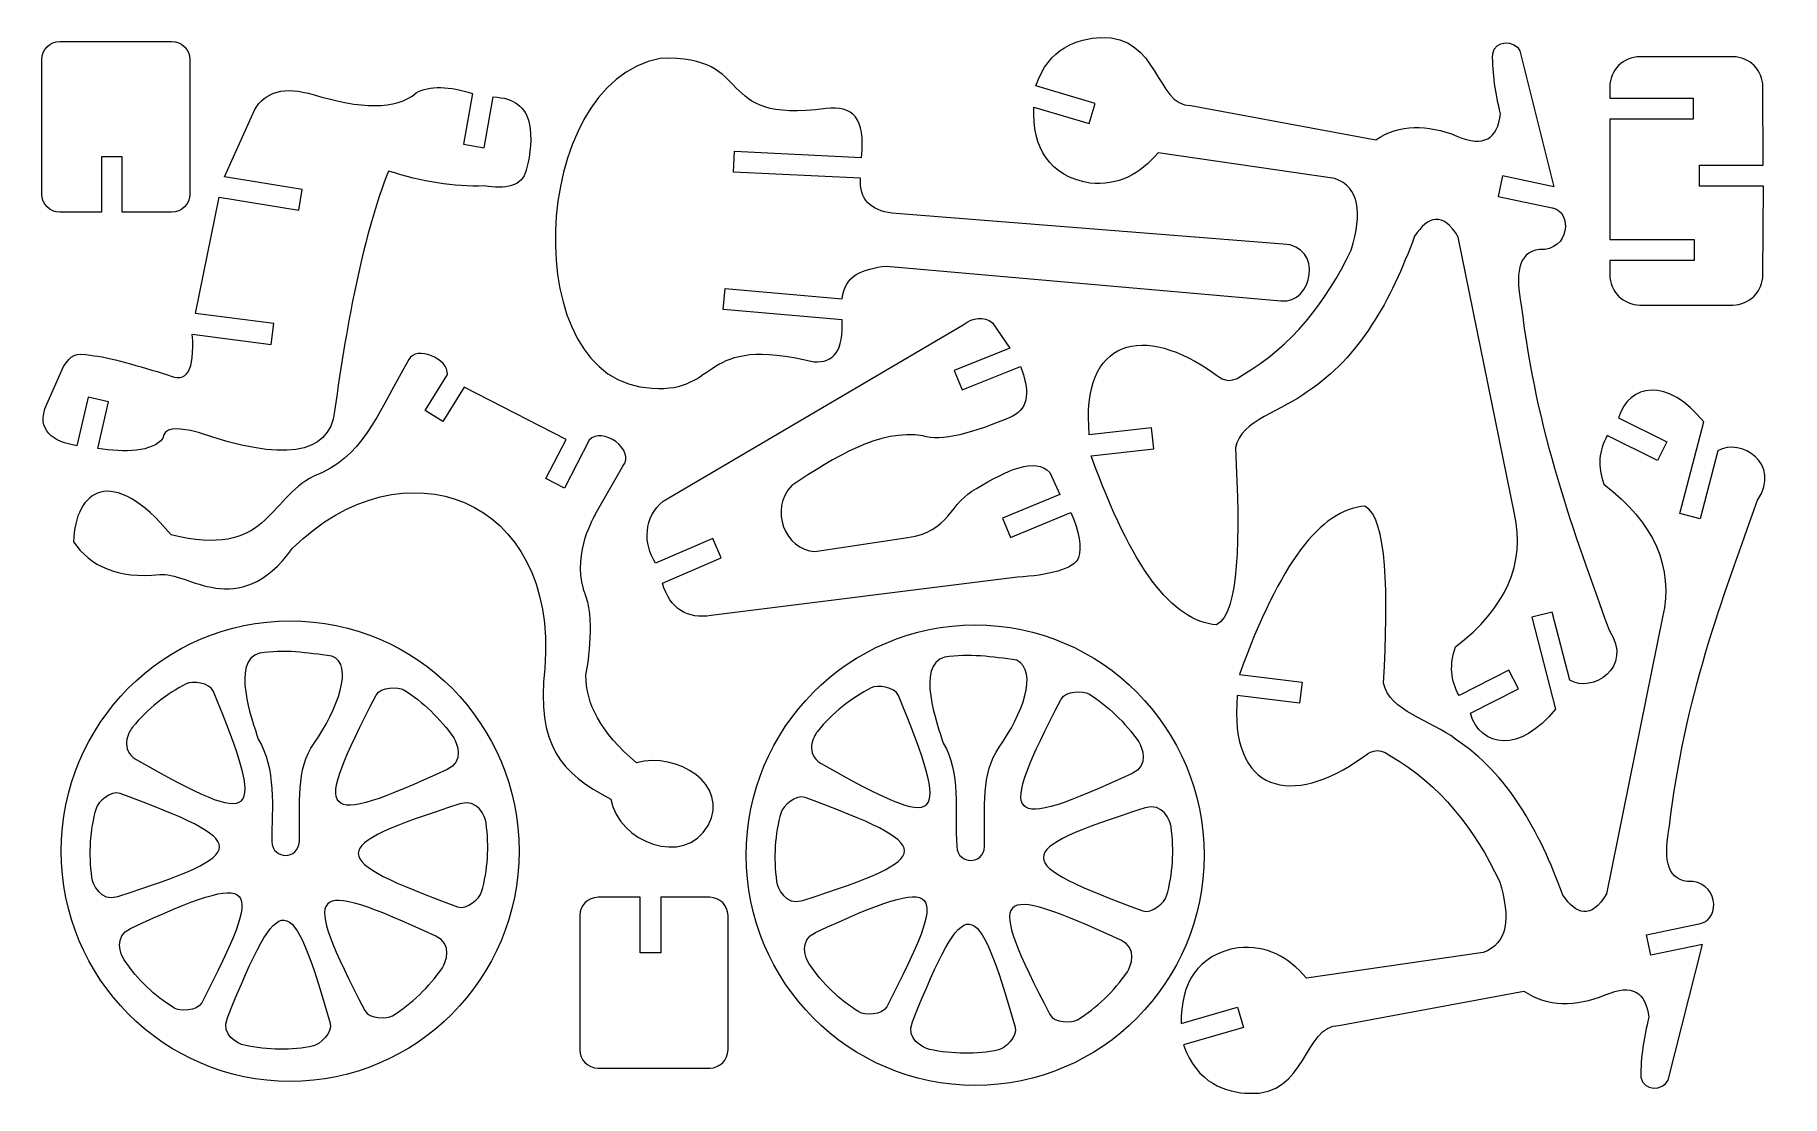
# Model space of a CAD drawing. Header units: millimetres. Extents: x -157 to 93, y 19 to 170.
import ezdxf

# ---------------------------------------------------------------- set-up
doc = ezdxf.new("R2010")
doc.units = ezdxf.units.MM
doc.header["$MEASUREMENT"] = 0
doc.layers.add('Camada 1', color=7, linetype='Continuous')

msp = doc.modelspace()

# ---------------------------------------------------------------- linework, layer by layer
at = {"layer": 'Camada 1', "color": 22, "lineweight": 5}
for centre in [(-120.41, 53.6), (-22.36, 53.02)]:
    msp.add_ellipse(centre, major_axis=(0, 32.95), ratio=0.99447, dxfattribs=at)
for points, knots in [([(14.9, 111.29), (15.65, 115.34), (21.74, 116.64), (25.17, 119.31), (25.17, 119.31), (32.66, 124.25), (37.15, 132.36), (40.54, 141.62), (40.54, 141.62), (42.49, 144.44), (44.53, 145.21), (46.8, 141.46), (46.8, 141.46), (46.8, 141.46), (54.83, 101.85), (54.83, 101.85), (54.83, 101.85), (56.44, 94.75), (53.63, 88.4), (46.4, 82.81), (46.4, 82.81), (45.51, 80.36), (45.69, 78.01), (46.91, 75.86), (46.91, 75.86), (46.91, 75.86), (54.05, 79.5), (54.05, 79.5), (54.05, 79.5), (54.05, 79.5), (55.41, 76.83), (55.41, 76.83), (55.41, 76.83), (55.41, 76.83), (48.53, 73.32), (48.53, 73.32), (48.53, 73.32), (49.97, 68.47), (55.62, 67.52), (60.71, 73.93), (60.71, 73.93), (60.71, 73.93), (57.34, 87.06), (57.34, 87.06), (57.34, 87.06), (57.34, 87.06), (60.25, 87.8), (60.25, 87.8), (60.25, 87.8), (60.25, 87.8), (62.75, 78.05), (62.75, 78.05), (62.75, 78.05), (65.95, 76.17), (71.92, 79.85), (68.42, 85.14), (68.42, 85.14), (63.25, 99.42), (57.97, 113.5), (55.8, 131.75), (55.8, 131.75), (55.04, 135.94), (55.16, 139.29), (58.4, 139.7), (58.4, 139.7), (62.75, 139.41), (63.22, 145.16), (60.24, 145.65), (60.24, 145.65), (60.24, 145.65), (52.48, 147.3), (52.48, 147.3), (52.48, 147.3), (52.48, 147.3), (53.11, 150.24), (53.11, 150.24), (53.11, 150.24), (53.11, 150.24), (60.47, 148.66), (60.47, 148.66), (60.47, 148.66), (60.47, 148.66), (55.61, 168.11), (55.61, 168.11), (55.61, 168.11), (54.9, 169.7), (52.03, 169.69), (51.72, 167.71), (51.72, 167.71), (51.66, 164.85), (52.15, 161.99), (52.84, 159.12), (52.84, 159.12), (52.4, 155.54), (50.49, 154.23), (46.6, 155.93), (46.6, 155.93), (42.32, 157.62), (38.4, 157.68), (34.98, 155.38), (34.98, 155.38), (34.98, 155.38), (8.5, 160.29), (8.5, 160.29), (8.5, 160.29), (3.46, 160.31), (3.88, 170.4), (-4.35, 170.01), (-4.35, 170.01), (-7.63, 169.93), (-11.87, 168.57), (-13.66, 163.1), (-13.66, 163.1), (-13.66, 163.1), (-5.18, 160.59), (-5.18, 160.59), (-5.18, 160.59), (-5.18, 160.59), (-6.03, 157.71), (-6.03, 157.71), (-6.03, 157.71), (-6.03, 157.71), (-13.94, 160.05), (-13.94, 160.05), (-13.94, 160.05), (-14.19, 154.25), (-11.75, 150.19), (-5.94, 149.18), (-5.94, 149.18), (-1.88, 148.8), (1.29, 150.47), (3.83, 153.54), (3.83, 153.54), (3.83, 153.54), (29.12, 149.85), (29.12, 149.85), (29.12, 149.85), (32.65, 148.62), (33.11, 144.95), (31.47, 139.62), (31.47, 139.62), (27.87, 132.19), (23.05, 125.84), (15.79, 121.65), (15.79, 121.65), (13.93, 120.28), (12.78, 121.29), (11.85, 121.95), (11.85, 121.95), (1.9, 129.11), (-7.3, 127.14), (-6.02, 113.16), (-6.02, 113.16), (-6.02, 113.16), (2.88, 114.15), (2.88, 114.15), (2.88, 114.15), (2.88, 114.15), (3.21, 111.16), (3.21, 111.16), (3.21, 111.16), (3.21, 111.16), (-5.77, 110.17), (-5.77, 110.17), (-5.77, 110.17), (0.1, 94.04), (5.74, 86.57), (12.21, 85.97), (12.21, 85.97), (15.42, 87.74), (15.58, 98.29), (14.9, 111.29)], [0, 0, 0, 0, 0.023256, 0.023256, 0.023256, 0.023256, 0.046512, 0.046512, 0.046512, 0.046512, 0.069767, 0.069767, 0.069767, 0.069767, 0.093023, 0.093023, 0.093023, 0.093023, 0.116279, 0.116279, 0.116279, 0.116279, 0.139535, 0.139535, 0.139535, 0.139535, 0.162791, 0.162791, 0.162791, 0.162791, 0.186047, 0.186047, 0.186047, 0.186047, 0.209302, 0.209302, 0.209302, 0.209302, 0.232558, 0.232558, 0.232558, 0.232558, 0.255814, 0.255814, 0.255814, 0.255814, 0.27907, 0.27907, 0.27907, 0.27907, 0.302326, 0.302326, 0.302326, 0.302326, 0.325581, 0.325581, 0.325581, 0.325581, 0.348837, 0.348837, 0.348837, 0.348837, 0.372093, 0.372093, 0.372093, 0.372093, 0.395349, 0.395349, 0.395349, 0.395349, 0.418605, 0.418605, 0.418605, 0.418605, 0.44186, 0.44186, 0.44186, 0.44186, 0.465116, 0.465116, 0.465116, 0.465116, 0.488372, 0.488372, 0.488372, 0.488372, 0.511628, 0.511628, 0.511628, 0.511628, 0.534884, 0.534884, 0.534884, 0.534884, 0.55814, 0.55814, 0.55814, 0.55814, 0.581395, 0.581395, 0.581395, 0.581395, 0.604651, 0.604651, 0.604651, 0.604651, 0.627907, 0.627907, 0.627907, 0.627907, 0.651163, 0.651163, 0.651163, 0.651163, 0.674419, 0.674419, 0.674419, 0.674419, 0.697674, 0.697674, 0.697674, 0.697674, 0.72093, 0.72093, 0.72093, 0.72093, 0.744186, 0.744186, 0.744186, 0.744186, 0.767442, 0.767442, 0.767442, 0.767442, 0.790698, 0.790698, 0.790698, 0.790698, 0.813953, 0.813953, 0.813953, 0.813953, 0.837209, 0.837209, 0.837209, 0.837209, 0.860465, 0.860465, 0.860465, 0.860465, 0.883721, 0.883721, 0.883721, 0.883721, 0.906977, 0.906977, 0.906977, 0.906977, 0.930233, 0.930233, 0.930233, 0.930233, 0.953488, 0.953488, 0.953488, 0.953488, 0.976744, 0.976744, 0.976744, 0.976744, 1, 1, 1, 1]), ([(-153.37, 145.02), (-153.37, 145.02), (-147.43, 145.02), (-147.43, 145.02), (-147.43, 145.02), (-147.43, 145.02), (-147.43, 152.96), (-147.43, 152.96), (-147.43, 152.96), (-147.43, 152.96), (-144.43, 152.96), (-144.43, 152.96), (-144.43, 152.96), (-144.43, 152.96), (-144.43, 145.02), (-144.43, 145.02), (-144.43, 145.02), (-144.43, 145.02), (-137.37, 145.02), (-137.37, 145.02), (-137.37, 145.02), (-135.93, 145.02), (-134.76, 146.19), (-134.76, 147.62), (-134.76, 147.62), (-134.76, 147.62), (-134.76, 166.87), (-134.76, 166.87), (-134.76, 166.87), (-134.76, 168.3), (-135.93, 169.47), (-137.37, 169.47), (-137.37, 169.47), (-137.37, 169.47), (-153.37, 169.47), (-153.37, 169.47), (-153.37, 169.47), (-154.8, 169.47), (-155.97, 168.3), (-155.97, 166.87), (-155.97, 166.87), (-155.97, 166.87), (-155.97, 147.62), (-155.97, 147.62), (-155.97, 147.62), (-155.97, 146.19), (-154.8, 145.02), (-153.37, 145.02)], [0, 0, 0, 0, 0.083333, 0.083333, 0.083333, 0.083333, 0.166667, 0.166667, 0.166667, 0.166667, 0.25, 0.25, 0.25, 0.25, 0.333333, 0.333333, 0.333333, 0.333333, 0.416667, 0.416667, 0.416667, 0.416667, 0.5, 0.5, 0.5, 0.5, 0.583333, 0.583333, 0.583333, 0.583333, 0.666667, 0.666667, 0.666667, 0.666667, 0.75, 0.75, 0.75, 0.75, 0.833333, 0.833333, 0.833333, 0.833333, 0.916667, 0.916667, 0.916667, 0.916667, 1, 1, 1, 1]), ([(-67.45, 167.04), (-53.39, 167.54), (-60.34, 157.59), (-43.7, 159.87), (-43.7, 159.87), (-39.94, 160.34), (-37.97, 158.53), (-38.64, 152.88), (-38.64, 152.88), (-38.64, 152.88), (-56.82, 153.76), (-56.82, 153.76), (-56.82, 153.76), (-56.82, 153.76), (-56.97, 150.76), (-56.97, 150.76), (-56.97, 150.76), (-56.97, 150.76), (-38.76, 149.88), (-38.76, 149.88), (-38.76, 149.88), (-39.03, 146.87), (-37.19, 145.25), (-34.3, 144.91), (-34.3, 144.91), (-34.3, 144.91), (21.71, 140.48), (21.71, 140.48), (21.71, 140.48), (27.51, 140.27), (26.03, 131.81), (21.4, 132.33), (21.4, 132.33), (21.4, 132.33), (-35.07, 137.33), (-35.07, 137.33), (-35.07, 137.33), (-38.42, 136.92), (-41.09, 136.01), (-41.37, 132.64), (-41.37, 132.64), (-41.37, 132.64), (-58.15, 134.12), (-58.15, 134.12), (-58.15, 134.12), (-58.15, 134.12), (-58.42, 131.13), (-58.42, 131.13), (-58.42, 131.13), (-58.42, 131.13), (-41.4, 129.63), (-41.4, 129.63), (-41.4, 129.63), (-41.2, 125.18), (-42.57, 123.49), (-45.43, 123.6), (-45.43, 123.6), (-61.85, 127.73), (-58.87, 119.06), (-68.58, 119.87), (-68.58, 119.87), (-88.11, 120.44), (-86.37, 163.57), (-67.45, 167.04)], [0, 0, 0, 0, 0.0625, 0.0625, 0.0625, 0.0625, 0.125, 0.125, 0.125, 0.125, 0.1875, 0.1875, 0.1875, 0.1875, 0.25, 0.25, 0.25, 0.25, 0.3125, 0.3125, 0.3125, 0.3125, 0.375, 0.375, 0.375, 0.375, 0.4375, 0.4375, 0.4375, 0.4375, 0.5, 0.5, 0.5, 0.5, 0.5625, 0.5625, 0.5625, 0.5625, 0.625, 0.625, 0.625, 0.625, 0.6875, 0.6875, 0.6875, 0.6875, 0.75, 0.75, 0.75, 0.75, 0.8125, 0.8125, 0.8125, 0.8125, 0.875, 0.875, 0.875, 0.875, 0.9375, 0.9375, 0.9375, 0.9375, 1, 1, 1, 1]), ([(72.77, 167.28), (72.77, 167.28), (86.11, 167.28), (86.11, 167.28), (86.11, 167.28), (88.47, 167.28), (90.4, 165.33), (90.4, 162.94), (90.4, 162.94), (90.4, 162.94), (90.44, 151.76), (90.44, 151.76), (90.44, 151.76), (90.44, 151.76), (81.3, 151.76), (81.3, 151.76), (81.3, 151.76), (81.3, 151.76), (81.3, 148.76), (81.3, 148.76), (81.3, 148.76), (81.3, 148.76), (90.46, 148.76), (90.46, 148.76), (90.46, 148.76), (90.46, 148.76), (90.4, 136.1), (90.4, 136.1), (90.4, 136.1), (90.39, 133.71), (88.47, 131.75), (86.11, 131.75), (86.11, 131.75), (86.11, 131.75), (72.77, 131.75), (72.77, 131.75), (72.77, 131.75), (70.41, 131.75), (68.48, 133.71), (68.48, 136.1), (68.48, 136.1), (68.48, 136.1), (68.48, 138.12), (68.48, 138.12), (68.48, 138.12), (68.48, 138.12), (80.55, 138.12), (80.55, 138.12), (80.55, 138.12), (80.55, 138.12), (80.55, 141.12), (80.55, 141.12), (80.55, 141.12), (80.55, 141.12), (68.48, 141.12), (68.48, 141.12), (68.48, 141.12), (68.48, 141.12), (68.48, 158.35), (68.48, 158.35), (68.48, 158.35), (68.48, 158.35), (80.41, 158.35), (80.41, 158.35), (80.41, 158.35), (80.41, 158.35), (80.41, 161.35), (80.41, 161.35), (80.41, 161.35), (80.41, 161.35), (68.48, 161.35), (68.48, 161.35), (68.48, 161.35), (68.48, 161.35), (68.48, 162.94), (68.48, 162.94), (68.48, 162.94), (68.48, 165.33), (70.41, 167.28), (72.77, 167.28)], [0, 0, 0, 0, 0.05, 0.05, 0.05, 0.05, 0.1, 0.1, 0.1, 0.1, 0.15, 0.15, 0.15, 0.15, 0.2, 0.2, 0.2, 0.2, 0.25, 0.25, 0.25, 0.25, 0.3, 0.3, 0.3, 0.3, 0.35, 0.35, 0.35, 0.35, 0.4, 0.4, 0.4, 0.4, 0.45, 0.45, 0.45, 0.45, 0.5, 0.5, 0.5, 0.5, 0.55, 0.55, 0.55, 0.55, 0.6, 0.6, 0.6, 0.6, 0.65, 0.65, 0.65, 0.65, 0.7, 0.7, 0.7, 0.7, 0.75, 0.75, 0.75, 0.75, 0.8, 0.8, 0.8, 0.8, 0.85, 0.85, 0.85, 0.85, 0.9, 0.9, 0.9, 0.9, 0.95, 0.95, 0.95, 0.95, 1, 1, 1, 1]), ([(-94.3, 162.02), (-97.54, 163.08), (-100.53, 163.2), (-102.38, 162.09), (-102.38, 162.09), (-105.22, 159.61), (-110.37, 159.82), (-117.1, 161.87), (-117.1, 161.87), (-121.19, 163.07), (-123.99, 162.33), (-125.5, 159.65), (-125.5, 159.65), (-125.5, 159.65), (-129.81, 150.11), (-129.81, 150.11), (-129.81, 150.11), (-129.81, 150.11), (-118.7, 148.3), (-118.7, 148.3), (-118.7, 148.3), (-118.7, 148.3), (-119.18, 145.34), (-119.18, 145.34), (-119.18, 145.34), (-119.18, 145.34), (-130.55, 147.19), (-130.55, 147.19), (-130.55, 147.19), (-130.55, 147.19), (-133.97, 130.52), (-133.97, 130.52), (-133.97, 130.52), (-133.97, 130.52), (-122.75, 129.08), (-122.75, 129.08), (-122.75, 129.08), (-122.75, 129.08), (-123.14, 126.1), (-123.14, 126.1), (-123.14, 126.1), (-123.14, 126.1), (-134.41, 127.56), (-134.41, 127.56), (-134.41, 127.56), (-134.05, 122.3), (-135.13, 120.47), (-137.97, 121.78), (-137.97, 121.78), (-141.88, 122.9), (-146.4, 124.36), (-148.97, 124.55), (-148.97, 124.55), (-151.15, 124.99), (-151.8, 124.54), (-152.85, 122.95), (-152.85, 122.95), (-152.85, 122.95), (-155.24, 117.57), (-155.24, 117.57), (-155.24, 117.57), (-156.94, 113.74), (-154.21, 112.18), (-150.95, 111.6), (-150.95, 111.6), (-150.95, 111.6), (-149.31, 118.56), (-149.31, 118.56), (-149.31, 118.56), (-149.31, 118.56), (-146.39, 117.88), (-146.39, 117.88), (-146.39, 117.88), (-146.39, 117.88), (-147.95, 111.23), (-147.95, 111.23), (-147.95, 111.23), (-144.14, 110.64), (-140.08, 110.68), (-138.61, 112.68), (-138.61, 112.68), (-138.53, 114.13), (-136.83, 114.41), (-133.52, 113.49), (-133.52, 113.49), (-121.59, 109.4), (-114.76, 110.1), (-114.05, 116.58), (-114.05, 116.58), (-112.2, 129.87), (-109.9, 141.96), (-106.32, 150.92), (-106.32, 150.92), (-101.56, 149.41), (-96.97, 148.59), (-92.64, 148.8), (-92.64, 148.8), (-89.57, 148.31), (-87.21, 148.65), (-86.62, 151.07), (-86.62, 151.07), (-85.94, 153.52), (-85.79, 155.75), (-86.18, 157.77), (-86.18, 157.77), (-86.73, 160.03), (-88.28, 161.41), (-91.34, 161.52), (-91.34, 161.52), (-91.34, 161.52), (-92.65, 154.24), (-92.65, 154.24), (-92.65, 154.24), (-92.65, 154.24), (-95.61, 154.77), (-95.61, 154.77), (-95.61, 154.77), (-95.61, 154.77), (-94.3, 162.02), (-94.3, 162.02)], [0, 0, 0, 0, 0.033333, 0.033333, 0.033333, 0.033333, 0.066667, 0.066667, 0.066667, 0.066667, 0.1, 0.1, 0.1, 0.1, 0.133333, 0.133333, 0.133333, 0.133333, 0.166667, 0.166667, 0.166667, 0.166667, 0.2, 0.2, 0.2, 0.2, 0.233333, 0.233333, 0.233333, 0.233333, 0.266667, 0.266667, 0.266667, 0.266667, 0.3, 0.3, 0.3, 0.3, 0.333333, 0.333333, 0.333333, 0.333333, 0.366667, 0.366667, 0.366667, 0.366667, 0.4, 0.4, 0.4, 0.4, 0.433333, 0.433333, 0.433333, 0.433333, 0.466667, 0.466667, 0.466667, 0.466667, 0.5, 0.5, 0.5, 0.5, 0.533333, 0.533333, 0.533333, 0.533333, 0.566667, 0.566667, 0.566667, 0.566667, 0.6, 0.6, 0.6, 0.6, 0.633333, 0.633333, 0.633333, 0.633333, 0.666667, 0.666667, 0.666667, 0.666667, 0.7, 0.7, 0.7, 0.7, 0.733333, 0.733333, 0.733333, 0.733333, 0.766667, 0.766667, 0.766667, 0.766667, 0.8, 0.8, 0.8, 0.8, 0.833333, 0.833333, 0.833333, 0.833333, 0.866667, 0.866667, 0.866667, 0.866667, 0.9, 0.9, 0.9, 0.9, 0.933333, 0.933333, 0.933333, 0.933333, 0.966667, 0.966667, 0.966667, 0.966667, 1, 1, 1, 1]), ([(-24.06, 128.91), (-24.06, 128.91), (-67.03, 103.67), (-67.03, 103.67), (-67.03, 103.67), (-69.78, 101.46), (-69.92, 97.57), (-68.1, 94.8), (-68.1, 94.8), (-68.1, 94.8), (-59.91, 98.33), (-59.91, 98.33), (-59.91, 98.33), (-59.91, 98.33), (-58.72, 95.57), (-58.72, 95.57), (-58.72, 95.57), (-58.72, 95.57), (-67.12, 91.96), (-67.12, 91.96), (-67.12, 91.96), (-66.05, 88.19), (-63.46, 86.79), (-60.16, 87.31), (-60.16, 87.31), (-60.16, 87.31), (-16.29, 92.81), (-16.29, 92.81), (-16.29, 92.81), (-11.92, 93.06), (-8.25, 93.9), (-7.55, 95.6), (-7.55, 95.6), (-7.15, 97.15), (-7.4, 99.25), (-8.68, 102.05), (-8.68, 102.05), (-8.68, 102.05), (-17.28, 98.49), (-17.28, 98.49), (-17.28, 98.49), (-17.28, 98.49), (-18.43, 101.26), (-18.43, 101.26), (-18.43, 101.26), (-18.43, 101.26), (-10.24, 104.65), (-10.24, 104.65), (-10.24, 104.65), (-10.24, 104.65), (-11.68, 107.8), (-11.68, 107.8), (-11.68, 107.8), (-13.8, 110.05), (-17.79, 108.1), (-22.17, 105.49), (-22.17, 105.49), (-25.88, 103.62), (-26.13, 99.2), (-32, 98.47), (-32, 98.47), (-32, 98.47), (-45.31, 96.47), (-45.31, 96.47), (-45.31, 96.47), (-49.56, 96.66), (-51.86, 102.54), (-48.6, 105.94), (-48.6, 105.94), (-42.48, 109.98), (-36.02, 114.03), (-29.84, 113.03), (-29.84, 113.03), (-27.32, 112.18), (-22.58, 113.39), (-17.04, 115.81), (-17.04, 115.81), (-14.55, 117.08), (-14.58, 119.61), (-15.85, 122.95), (-15.85, 122.95), (-15.85, 122.95), (-24.24, 119.6), (-24.24, 119.6), (-24.24, 119.6), (-24.24, 119.6), (-25.35, 122.39), (-25.35, 122.39), (-25.35, 122.39), (-25.35, 122.39), (-17.4, 125.56), (-17.4, 125.56), (-17.4, 125.56), (-17.4, 125.56), (-19.87, 129.22), (-19.87, 129.22), (-19.87, 129.22), (-21.21, 130.14), (-22.61, 130.04), (-24.06, 128.91)], [0, 0, 0, 0, 0.04, 0.04, 0.04, 0.04, 0.08, 0.08, 0.08, 0.08, 0.12, 0.12, 0.12, 0.12, 0.16, 0.16, 0.16, 0.16, 0.2, 0.2, 0.2, 0.2, 0.24, 0.24, 0.24, 0.24, 0.28, 0.28, 0.28, 0.28, 0.32, 0.32, 0.32, 0.32, 0.36, 0.36, 0.36, 0.36, 0.4, 0.4, 0.4, 0.4, 0.44, 0.44, 0.44, 0.44, 0.48, 0.48, 0.48, 0.48, 0.52, 0.52, 0.52, 0.52, 0.56, 0.56, 0.56, 0.56, 0.6, 0.6, 0.6, 0.6, 0.64, 0.64, 0.64, 0.64, 0.68, 0.68, 0.68, 0.68, 0.72, 0.72, 0.72, 0.72, 0.76, 0.76, 0.76, 0.76, 0.8, 0.8, 0.8, 0.8, 0.84, 0.84, 0.84, 0.84, 0.88, 0.88, 0.88, 0.88, 0.92, 0.92, 0.92, 0.92, 0.96, 0.96, 0.96, 0.96, 1, 1, 1, 1]), ([(-103.4, 123.94), (-102.41, 126.06), (-97.67, 124.02), (-97.9, 121.81), (-97.9, 121.81), (-97.9, 121.81), (-101.1, 116.65), (-101.1, 116.65), (-101.1, 116.65), (-101.1, 116.65), (-98.55, 115.07), (-98.55, 115.07), (-98.55, 115.07), (-98.55, 115.07), (-95.51, 119.97), (-95.51, 119.97), (-95.51, 119.97), (-95.51, 119.97), (-80.92, 112.49), (-80.92, 112.49), (-80.92, 112.49), (-80.92, 112.49), (-83.8, 106.91), (-83.8, 106.91), (-83.8, 106.91), (-83.8, 106.91), (-81.14, 105.53), (-81.14, 105.53), (-81.14, 105.53), (-81.14, 105.53), (-77.59, 112.4), (-77.59, 112.4), (-77.59, 112.4), (-75.81, 114.5), (-70.89, 111.02), (-72.79, 108.68), (-72.79, 108.68), (-72.79, 108.68), (-76.73, 101.75), (-76.73, 101.75), (-76.73, 101.75), (-76.73, 101.75), (-80.36, 95.74), (-76.55, 86.34), (-78.08, 78.73), (-78.08, 78.73), (-78.08, 78.73), (-78.06, 74.8), (-76.06, 70.61), (-70.81, 66.25), (-70.81, 66.25), (-65.05, 67.79), (-57.42, 63.18), (-60.56, 57.27), (-60.56, 57.27), (-64.02, 51.23), (-73.43, 54.9), (-74.51, 61.05), (-74.51, 61.05), (-81.64, 64.71), (-85.17, 68.76), (-83.97, 79.75), (-83.97, 79.75), (-81.96, 104.42), (-104.37, 112.49), (-120.05, 96.95), (-120.05, 96.95), (-127.89, 86.21), (-135.23, 93.75), (-139.08, 93.17), (-139.08, 93.17), (-145.14, 92.56), (-149.02, 94.38), (-151.41, 97.86), (-151.41, 97.86), (-151.23, 105.22), (-145.89, 109.11), (-137.45, 98.86), (-137.45, 98.86), (-123.56, 95.43), (-123.65, 103.97), (-117.01, 107.26), (-117.01, 107.26), (-110.07, 109.88), (-108.16, 115.7), (-103.4, 123.94)], [0, 0, 0, 0, 0.047619, 0.047619, 0.047619, 0.047619, 0.095238, 0.095238, 0.095238, 0.095238, 0.142857, 0.142857, 0.142857, 0.142857, 0.190476, 0.190476, 0.190476, 0.190476, 0.238095, 0.238095, 0.238095, 0.238095, 0.285714, 0.285714, 0.285714, 0.285714, 0.333333, 0.333333, 0.333333, 0.333333, 0.380952, 0.380952, 0.380952, 0.380952, 0.428571, 0.428571, 0.428571, 0.428571, 0.47619, 0.47619, 0.47619, 0.47619, 0.502604, 0.50573, 0.52381, 0.52381, 0.52381, 0.52381, 0.571429, 0.571429, 0.571429, 0.571429, 0.619048, 0.619048, 0.619048, 0.619048, 0.666667, 0.666667, 0.666667, 0.666667, 0.714286, 0.714286, 0.714286, 0.714286, 0.761905, 0.761905, 0.761905, 0.761905, 0.809524, 0.809524, 0.809524, 0.809524, 0.857143, 0.857143, 0.857143, 0.857143, 0.904762, 0.904762, 0.904762, 0.904762, 0.952381, 0.952381, 0.952381, 0.952381, 1, 1, 1, 1]), ([(36.11, 77.65), (36.87, 73.61), (42.96, 72.31), (46.38, 69.64), (46.38, 69.64), (53.88, 64.69), (58.37, 56.58), (61.76, 47.32), (61.76, 47.32), (63.71, 44.5), (65.75, 43.73), (68.02, 47.48), (68.02, 47.48), (68.02, 47.48), (76.04, 87.1), (76.04, 87.1), (76.04, 87.1), (77.66, 94.2), (74.85, 100.54), (67.62, 106.13), (67.62, 106.13), (66.72, 108.59), (66.91, 110.93), (68.12, 113.07), (68.12, 113.07), (68.12, 113.07), (75.31, 109.5), (75.31, 109.5), (75.31, 109.5), (75.31, 109.5), (76.65, 112.18), (76.65, 112.18), (76.65, 112.18), (76.65, 112.18), (69.75, 115.62), (69.75, 115.62), (69.75, 115.62), (71.19, 120.48), (76.84, 121.43), (81.92, 115.02), (81.92, 115.02), (81.92, 115.02), (78.51, 101.93), (78.51, 101.93), (78.51, 101.93), (78.51, 101.93), (81.42, 101.17), (81.42, 101.17), (81.42, 101.17), (81.42, 101.17), (83.95, 110.9), (83.95, 110.9), (83.95, 110.9), (87.17, 112.77), (93.14, 109.09), (89.64, 103.81), (89.64, 103.81), (84.47, 89.52), (79.19, 75.44), (77.01, 57.19), (77.01, 57.19), (76.26, 53.01), (76.38, 49.65), (79.61, 49.25), (79.61, 49.25), (83.96, 49.53), (84.44, 43.79), (81.46, 43.26), (81.46, 43.26), (81.46, 43.26), (73.72, 41.64), (73.72, 41.64), (73.72, 41.64), (73.72, 41.64), (74.34, 38.71), (74.34, 38.71), (74.34, 38.71), (74.34, 38.71), (81.75, 40.26), (81.75, 40.26), (81.75, 40.26), (81.75, 40.26), (76.82, 20.84), (76.82, 20.84), (76.82, 20.84), (76.12, 19.24), (73.25, 19.26), (72.94, 21.23), (72.94, 21.23), (72.88, 24.1), (73.37, 26.96), (74.06, 29.82), (74.06, 29.82), (73.62, 33.4), (71.7, 34.71), (67.82, 33.01), (67.82, 33.01), (63.54, 31.33), (59.61, 31.26), (56.2, 33.56), (56.2, 33.56), (56.2, 33.56), (29.72, 28.66), (29.72, 28.66), (29.72, 28.66), (24.68, 28.64), (25.1, 18.55), (16.87, 18.94), (16.87, 18.94), (13.59, 19.01), (9.35, 20.38), (7.44, 25.88), (7.44, 25.88), (7.44, 25.88), (16.03, 28.38), (16.03, 28.38), (16.03, 28.38), (16.03, 28.38), (15.19, 31.26), (15.19, 31.26), (15.19, 31.26), (15.19, 31.26), (7.14, 28.92), (7.14, 28.92), (7.14, 28.92), (7.02, 34.7), (9.47, 38.76), (15.28, 39.77), (15.28, 39.77), (19.34, 40.15), (22.5, 38.48), (25.05, 35.41), (25.05, 35.41), (25.05, 35.41), (50.34, 39.09), (50.34, 39.09), (50.34, 39.09), (53.87, 40.32), (54.33, 43.99), (52.69, 49.32), (52.69, 49.32), (49.09, 56.76), (44.27, 63.1), (37, 67.3), (37, 67.3), (35.15, 68.67), (33.99, 67.66), (33.07, 67), (33.07, 67), (23.11, 59.83), (13.92, 61.81), (15.16, 75.89), (15.16, 75.89), (15.16, 75.89), (24.07, 74.79), (24.07, 74.79), (24.07, 74.79), (24.07, 74.79), (24.44, 77.77), (24.44, 77.77), (24.44, 77.77), (24.44, 77.77), (15.46, 78.88), (15.46, 78.88), (15.46, 78.88), (21.32, 94.9), (26.96, 102.37), (33.43, 102.97), (33.43, 102.97), (36.63, 101.21), (36.8, 90.66), (36.11, 77.65)], [0, 0, 0, 0, 0.023256, 0.023256, 0.023256, 0.023256, 0.046512, 0.046512, 0.046512, 0.046512, 0.069767, 0.069767, 0.069767, 0.069767, 0.093023, 0.093023, 0.093023, 0.093023, 0.116279, 0.116279, 0.116279, 0.116279, 0.139535, 0.139535, 0.139535, 0.139535, 0.162791, 0.162791, 0.162791, 0.162791, 0.186047, 0.186047, 0.186047, 0.186047, 0.209302, 0.209302, 0.209302, 0.209302, 0.232558, 0.232558, 0.232558, 0.232558, 0.255814, 0.255814, 0.255814, 0.255814, 0.27907, 0.27907, 0.27907, 0.27907, 0.302326, 0.302326, 0.302326, 0.302326, 0.325581, 0.325581, 0.325581, 0.325581, 0.348837, 0.348837, 0.348837, 0.348837, 0.372093, 0.372093, 0.372093, 0.372093, 0.395349, 0.395349, 0.395349, 0.395349, 0.418605, 0.418605, 0.418605, 0.418605, 0.44186, 0.44186, 0.44186, 0.44186, 0.465116, 0.465116, 0.465116, 0.465116, 0.488372, 0.488372, 0.488372, 0.488372, 0.511628, 0.511628, 0.511628, 0.511628, 0.534884, 0.534884, 0.534884, 0.534884, 0.55814, 0.55814, 0.55814, 0.55814, 0.581395, 0.581395, 0.581395, 0.581395, 0.604651, 0.604651, 0.604651, 0.604651, 0.627907, 0.627907, 0.627907, 0.627907, 0.651163, 0.651163, 0.651163, 0.651163, 0.674419, 0.674419, 0.674419, 0.674419, 0.697674, 0.697674, 0.697674, 0.697674, 0.72093, 0.72093, 0.72093, 0.72093, 0.744186, 0.744186, 0.744186, 0.744186, 0.767442, 0.767442, 0.767442, 0.767442, 0.790698, 0.790698, 0.790698, 0.790698, 0.813953, 0.813953, 0.813953, 0.813953, 0.837209, 0.837209, 0.837209, 0.837209, 0.860465, 0.860465, 0.860465, 0.860465, 0.883721, 0.883721, 0.883721, 0.883721, 0.906977, 0.906977, 0.906977, 0.906977, 0.930233, 0.930233, 0.930233, 0.930233, 0.953488, 0.953488, 0.953488, 0.953488, 0.976744, 0.976744, 0.976744, 0.976744, 1, 1, 1, 1]), ([(-124.78, 81.92), (-121.3, 82.48), (-118.01, 82), (-114.42, 81.49), (-114.42, 81.49), (-111.19, 80.31), (-113.64, 73.8), (-116.96, 69.06), (-116.96, 69.06), (-119.63, 65.24), (-118.99, 60.5), (-119.07, 54.97), (-119.07, 54.97), (-119.25, 52.33), (-122.85, 52.31), (-123.05, 54.97), (-123.05, 54.97), (-122.97, 59.77), (-122.42, 65.47), (-124.97, 69.63), (-124.97, 69.63), (-125.85, 72.33), (-128.95, 80.84), (-124.78, 81.92)], [0, 0, 0, 0, 0.166667, 0.166667, 0.166667, 0.166667, 0.333333, 0.333333, 0.333333, 0.333333, 0.5, 0.5, 0.5, 0.5, 0.666667, 0.666667, 0.666667, 0.666667, 0.833333, 0.833333, 0.833333, 0.833333, 1, 1, 1, 1]), ([(-26.73, 81.34), (-23.24, 81.91), (-19.96, 81.42), (-16.37, 80.92), (-16.37, 80.92), (-13.31, 79.25), (-15.59, 73.23), (-18.9, 68.49), (-18.9, 68.49), (-21.58, 64.67), (-20.94, 59.93), (-21.02, 54.27), (-21.02, 54.27), (-21.08, 51.61), (-24.87, 51.58), (-25, 54.27), (-25, 54.27), (-25.29, 59.19), (-24.37, 64.89), (-26.92, 69.05), (-26.92, 69.05), (-27.8, 71.75), (-30.9, 80.27), (-26.73, 81.34)], [0, 0, 0, 0, 0.166667, 0.166667, 0.166667, 0.166667, 0.333333, 0.333333, 0.333333, 0.333333, 0.5, 0.5, 0.5, 0.5, 0.666667, 0.666667, 0.666667, 0.666667, 0.833333, 0.833333, 0.833333, 0.833333, 1, 1, 1, 1]), ([(-142.98, 71.32), (-140.8, 73.97), (-138.17, 76.08), (-135.27, 77.54), (-135.27, 77.54), (-134.45, 77.95), (-131.91, 77.74), (-131.39, 76.45), (-131.39, 76.45), (-123.78, 57.86), (-124.63, 56.58), (-142.47, 66.73), (-142.47, 66.73), (-144.78, 68.05), (-143.57, 70.61), (-142.98, 71.32)], [0, 0, 0, 0, 0.25, 0.25, 0.25, 0.25, 0.5, 0.5, 0.5, 0.5, 0.75, 0.75, 0.75, 0.75, 1, 1, 1, 1]), ([(-97, 69.8), (-98.95, 72.63), (-101.38, 74.96), (-104.14, 76.67), (-104.14, 76.67), (-104.92, 77.15), (-107.46, 77.16), (-108.1, 75.92), (-108.1, 75.92), (-117.31, 58.07), (-116.58, 56.73), (-97.92, 65.27), (-97.92, 65.27), (-95.5, 66.38), (-96.48, 69.04), (-97, 69.8)], [0, 0, 0, 0, 0.25, 0.25, 0.25, 0.25, 0.5, 0.5, 0.5, 0.5, 0.75, 0.75, 0.75, 0.75, 1, 1, 1, 1]), ([(-44.93, 70.74), (-42.75, 73.39), (-40.12, 75.51), (-37.22, 76.96), (-37.22, 76.96), (-36.4, 77.38), (-33.86, 77.16), (-33.34, 75.87), (-33.34, 75.87), (-25.73, 57.29), (-26.58, 56.01), (-44.42, 66.16), (-44.42, 66.16), (-46.73, 67.48), (-45.52, 70.03), (-44.93, 70.74)], [0, 0, 0, 0, 0.25, 0.25, 0.25, 0.25, 0.5, 0.5, 0.5, 0.5, 0.75, 0.75, 0.75, 0.75, 1, 1, 1, 1]), ([(1.05, 69.22), (-0.9, 72.05), (-3.33, 74.39), (-6.08, 76.09), (-6.08, 76.09), (-6.87, 76.57), (-9.41, 76.58), (-10.05, 75.35), (-10.05, 75.35), (-19.26, 57.5), (-18.52, 56.15), (0.13, 64.7), (0.13, 64.7), (2.55, 65.81), (1.57, 68.46), (1.05, 69.22)], [0, 0, 0, 0, 0.25, 0.25, 0.25, 0.25, 0.5, 0.5, 0.5, 0.5, 0.75, 0.75, 0.75, 0.75, 1, 1, 1, 1]), ([(-148.82, 49.83), (-149.3, 53.23), (-149.08, 56.6), (-148.19, 59.71), (-148.19, 59.71), (-147.94, 60.6), (-146.07, 62.33), (-144.76, 61.84), (-144.76, 61.84), (-125.92, 54.89), (-125.55, 53.4), (-145.09, 47.11), (-145.09, 47.11), (-147.63, 46.3), (-148.69, 48.92), (-148.82, 49.83)], [0, 0, 0, 0, 0.25, 0.25, 0.25, 0.25, 0.5, 0.5, 0.5, 0.5, 0.75, 0.75, 0.75, 0.75, 1, 1, 1, 1]), ([(-92.37, 57.64), (-91.89, 54.24), (-92.11, 50.88), (-93, 47.76), (-93, 47.76), (-93.25, 46.87), (-95.12, 45.15), (-96.43, 45.63), (-96.43, 45.63), (-115.27, 52.59), (-115.63, 54.08), (-96.1, 60.36), (-96.1, 60.36), (-93.56, 61.18), (-92.49, 58.56), (-92.37, 57.64)], [0, 0, 0, 0, 0.25, 0.25, 0.25, 0.25, 0.5, 0.5, 0.5, 0.5, 0.75, 0.75, 0.75, 0.75, 1, 1, 1, 1]), ([(-50.77, 49.25), (-51.24, 52.66), (-51.03, 56.02), (-50.14, 59.14), (-50.14, 59.14), (-49.89, 60.02), (-48.02, 61.75), (-46.71, 61.27), (-46.71, 61.27), (-27.87, 54.31), (-27.5, 52.82), (-47.04, 46.54), (-47.04, 46.54), (-49.57, 45.72), (-50.64, 48.34), (-50.77, 49.25)], [0, 0, 0, 0, 0.25, 0.25, 0.25, 0.25, 0.5, 0.5, 0.5, 0.5, 0.75, 0.75, 0.75, 0.75, 1, 1, 1, 1]), ([(5.68, 57.07), (6.16, 53.67), (5.94, 50.3), (5.05, 47.18), (5.05, 47.18), (4.8, 46.3), (2.93, 44.57), (1.62, 45.06), (1.62, 45.06), (-17.21, 52.01), (-17.58, 53.5), (1.96, 59.79), (1.96, 59.79), (4.49, 60.6), (5.56, 57.98), (5.68, 57.07)], [0, 0, 0, 0, 0.25, 0.25, 0.25, 0.25, 0.5, 0.5, 0.5, 0.5, 0.75, 0.75, 0.75, 0.75, 1, 1, 1, 1]), ([(-144.17, 38.03), (-142.23, 35.19), (-139.8, 32.86), (-137.04, 31.16), (-137.04, 31.16), (-136.25, 30.67), (-133.71, 30.66), (-133.07, 31.9), (-133.07, 31.9), (-123.86, 49.75), (-124.6, 51.1), (-143.26, 42.55), (-143.26, 42.55), (-145.68, 41.44), (-144.69, 38.78), (-144.17, 38.03)], [0, 0, 0, 0, 0.25, 0.25, 0.25, 0.25, 0.5, 0.5, 0.5, 0.5, 0.75, 0.75, 0.75, 0.75, 1, 1, 1, 1]), ([(-46.12, 37.45), (-44.18, 34.62), (-41.74, 32.28), (-38.99, 30.58), (-38.99, 30.58), (-38.2, 30.1), (-35.66, 30.09), (-35.02, 31.33), (-35.02, 31.33), (-25.81, 49.17), (-26.55, 50.52), (-45.21, 41.97), (-45.21, 41.97), (-47.62, 40.86), (-46.64, 38.21), (-46.12, 37.45)], [0, 0, 0, 0, 0.25, 0.25, 0.25, 0.25, 0.5, 0.5, 0.5, 0.5, 0.75, 0.75, 0.75, 0.75, 1, 1, 1, 1]), ([(-126.95, 25.81), (-123.59, 25.09), (-120.22, 25.06), (-117.05, 25.72), (-117.05, 25.72), (-116.15, 25.91), (-114.29, 27.65), (-114.68, 28.99), (-114.68, 28.99), (-120.26, 48.28), (-121.72, 48.76), (-129.39, 29.72), (-129.39, 29.72), (-130.39, 27.25), (-127.85, 26), (-126.95, 25.81)], [0, 0, 0, 0, 0.25, 0.25, 0.25, 0.25, 0.5, 0.5, 0.5, 0.5, 0.75, 0.75, 0.75, 0.75, 1, 1, 1, 1]), ([(-98.62, 36.92), (-100.57, 34.08), (-103, 31.75), (-105.75, 30.05), (-105.75, 30.05), (-106.54, 29.56), (-109.08, 29.55), (-109.72, 30.79), (-109.72, 30.79), (-118.93, 48.64), (-118.19, 49.99), (-99.54, 41.44), (-99.54, 41.44), (-97.12, 40.33), (-98.1, 37.67), (-98.62, 36.92)], [0, 0, 0, 0, 0.25, 0.25, 0.25, 0.25, 0.5, 0.5, 0.5, 0.5, 0.75, 0.75, 0.75, 0.75, 1, 1, 1, 1]), ([(-28.9, 25.23), (-25.54, 24.51), (-22.17, 24.49), (-19, 25.15), (-19, 25.15), (-18.1, 25.34), (-16.24, 27.08), (-16.63, 28.42), (-16.63, 28.42), (-22.21, 47.71), (-23.67, 48.18), (-31.34, 29.15), (-31.34, 29.15), (-32.34, 26.68), (-29.8, 25.42), (-28.9, 25.23)], [0, 0, 0, 0, 0.25, 0.25, 0.25, 0.25, 0.5, 0.5, 0.5, 0.5, 0.75, 0.75, 0.75, 0.75, 1, 1, 1, 1]), ([(-0.57, 36.34), (-2.51, 33.51), (-4.95, 31.17), (-7.7, 29.47), (-7.7, 29.47), (-8.49, 28.99), (-11.03, 28.98), (-11.67, 30.22), (-11.67, 30.22), (-20.88, 48.06), (-20.14, 49.41), (-1.49, 40.86), (-1.49, 40.86), (0.93, 39.75), (-0.05, 37.1), (-0.57, 36.34)], [0, 0, 0, 0, 0.25, 0.25, 0.25, 0.25, 0.5, 0.5, 0.5, 0.5, 0.75, 0.75, 0.75, 0.75, 1, 1, 1, 1]), ([(-76.34, 46.99), (-76.34, 46.99), (-70.33, 46.99), (-70.33, 46.99), (-70.33, 46.99), (-70.33, 46.99), (-70.33, 39.06), (-70.33, 39.06), (-70.33, 39.06), (-70.33, 39.06), (-67.33, 39.06), (-67.33, 39.06), (-67.33, 39.06), (-67.33, 39.06), (-67.33, 46.99), (-67.33, 46.99), (-67.33, 46.99), (-67.33, 46.99), (-60.34, 46.99), (-60.34, 46.99), (-60.34, 46.99), (-58.9, 46.99), (-57.73, 45.82), (-57.73, 44.39), (-57.73, 44.39), (-57.73, 44.39), (-57.73, 25.15), (-57.73, 25.15), (-57.73, 25.15), (-57.73, 23.72), (-58.9, 22.55), (-60.34, 22.55), (-60.34, 22.55), (-60.34, 22.55), (-76.34, 22.55), (-76.34, 22.55), (-76.34, 22.55), (-77.77, 22.55), (-78.94, 23.72), (-78.94, 25.15), (-78.94, 25.15), (-78.94, 25.15), (-78.94, 44.39), (-78.94, 44.39), (-78.94, 44.39), (-78.94, 45.82), (-77.77, 46.99), (-76.34, 46.99)], [0, 0, 0, 0, 0.083333, 0.083333, 0.083333, 0.083333, 0.166667, 0.166667, 0.166667, 0.166667, 0.25, 0.25, 0.25, 0.25, 0.333333, 0.333333, 0.333333, 0.333333, 0.416667, 0.416667, 0.416667, 0.416667, 0.5, 0.5, 0.5, 0.5, 0.583333, 0.583333, 0.583333, 0.583333, 0.666667, 0.666667, 0.666667, 0.666667, 0.75, 0.75, 0.75, 0.75, 0.833333, 0.833333, 0.833333, 0.833333, 0.916667, 0.916667, 0.916667, 0.916667, 1, 1, 1, 1])]:
    msp.add_open_spline(points, degree=3, knots=knots, dxfattribs=at)

doc.saveas('drawing.dxf')
